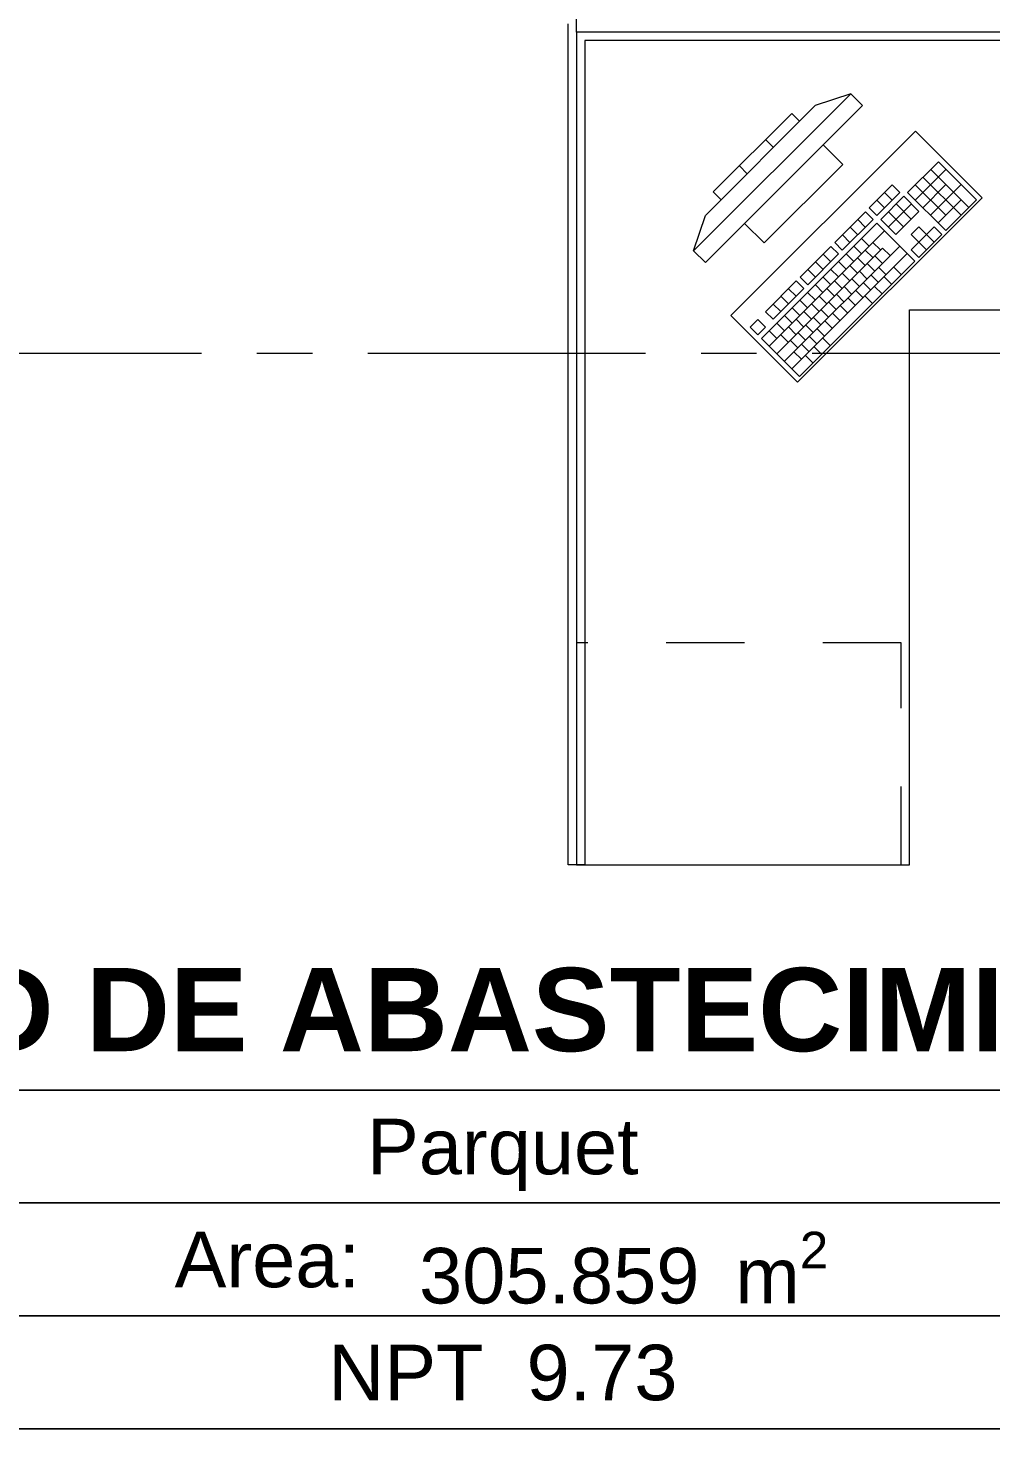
# Model space of a CAD drawing. Header units: inches. Extents: x -38 to 5698, y -33 to 92.
# Drawn here: x 220.254 to 221.989, y 32.468 to 34.992 of the extents above; entities that cross this region are included whole.
import ezdxf

# ---------------------------------------------------------------- set-up
doc = ezdxf.new("R2010")
doc.units = ezdxf.units.IN
doc.header["$MEASUREMENT"] = 0
doc.linetypes.add('Punto & Raya', pattern=[0.65, 0.5, -0.075, 0, -0.075])
doc.linetypes.add('Rayas', pattern=[0.282222, 0.141111, -0.141111])
for name, color, linetype in [('02 _ ARQ _ ZON _ Espacio.3D', 7, 'Continuous'), ('Interior - Mobiliario', 7, 'Continuous'), ('Marcador - Secciones', 251, 'Continuous')]:
    doc.layers.add(name, color=color, linetype=linetype)
doc.styles.add('Estilo_Generado_1', font='swisseb.ttf')
doc.styles.add('Estilo_Generado_7', font='swisse.ttf')

msp = doc.modelspace()

# ---------------------------------------------------------------- linework, layer by layer
at = {"layer": '02 _ ARQ _ ZON _ Espacio.3D', "color": 252, "linetype": 'Continuous', "lineweight": 13}
for p, q in [((223.0317, 33.0788), (219.1876, 33.0788)), ((219.1876, 33.0788), (223.0317, 33.0788)), ((223.0317, 32.8753), (219.1876, 32.8753)), ((219.1876, 32.8753), (223.0317, 32.8753)), ((223.0317, 32.6717), (219.1876, 32.6717)), ((219.1876, 32.6717), (223.0317, 32.6717)), ((219.1876, 32.4681), (223.0317, 32.4681)), ((223.0317, 32.4681), (219.1876, 32.4681))]:
    msp.add_line(p, q, dxfattribs=at)
at = {"layer": 'Interior - Mobiliario', "color": 175, "linetype": 'Continuous', "lineweight": 13}
for p, q in [((221.2271, 34.9697), (221.2271, 34.9997)), ((221.2271, 33.4847), (221.2271, 34.9697)), ((221.2571, 34.9697), (221.2571, 33.4847)), ((222.5421, 34.9697), (221.2571, 34.9697)), ((221.7361, 34.8736), (221.4532, 34.5908)), ((221.7361, 34.8736), (221.6724, 34.8524)), ((221.7573, 34.8524), (221.7361, 34.8736)), ((221.4744, 34.5696), (221.7573, 34.8524)), ((221.4744, 34.6544), (221.6724, 34.8524)), ((221.63, 34.8383), (221.4886, 34.6968)), ((221.6441, 34.8241), (221.63, 34.8383)), ((221.5027, 34.6827), (221.6441, 34.8241)), ((221.597, 34.777), (221.5829, 34.7911)), ((221.6866, 34.7817), (221.5451, 34.6403)), ((221.7219, 34.7463), (221.6866, 34.7817)), ((221.5499, 34.7298), (221.5357, 34.744)), ((221.5805, 34.6049), (221.7219, 34.7463)), ((221.894, 34.7513), (221.8386, 34.6959)), ((221.8523, 34.6822), (221.9077, 34.7376)), ((221.9487, 34.6689), (221.8802, 34.7375)), ((221.9626, 34.6827), (221.894, 34.7513)), ((221.8111, 34.7096), (221.7696, 34.668)), ((221.8248, 34.6959), (221.8111, 34.7096)), ((221.9073, 34.6549), (221.8525, 34.7098)), ((221.8661, 34.6685), (221.9076, 34.71)), ((221.9349, 34.6551), (221.8663, 34.7236)), ((221.8798, 34.6548), (221.9352, 34.7102)), ((221.4886, 34.6968), (221.5027, 34.6827)), ((221.7833, 34.6543), (221.8248, 34.6959)), ((221.7972, 34.6682), (221.7834, 34.6819)), ((221.8317, 34.689), (221.7902, 34.6475)), ((221.811, 34.682), (221.7973, 34.6957)), ((221.8591, 34.6616), (221.8317, 34.689)), ((221.8386, 34.6959), (221.9072, 34.6274)), ((221.8935, 34.6411), (221.935, 34.6826)), ((221.9072, 34.6274), (221.9626, 34.6827)), ((221.7627, 34.6611), (221.7073, 34.6057)), ((221.7764, 34.6474), (221.7627, 34.6611)), ((221.7696, 34.668), (221.7833, 34.6543)), ((221.8039, 34.6337), (221.8454, 34.6753)), ((221.8314, 34.6339), (221.804, 34.6613)), ((221.8176, 34.62), (221.8591, 34.6616)), ((221.8453, 34.6477), (221.8179, 34.6752)), ((221.4532, 34.5908), (221.4744, 34.6544)), ((221.5451, 34.6403), (221.5805, 34.6049)), ((221.7832, 34.6405), (221.5755, 34.4328)), ((221.721, 34.592), (221.7764, 34.6474)), ((221.7487, 34.6197), (221.735, 34.6334)), ((221.7625, 34.6335), (221.7488, 34.6473)), ((221.8518, 34.572), (221.7832, 34.6405)), ((221.7902, 34.6475), (221.8176, 34.62)), ((221.859, 34.634), (221.8452, 34.6202)), ((221.8727, 34.6203), (221.859, 34.634)), ((221.8866, 34.6341), (221.8727, 34.6203)), ((221.9003, 34.6204), (221.8866, 34.6341)), ((221.5892, 34.4191), (221.797, 34.6268)), ((221.7073, 34.6057), (221.721, 34.592)), ((221.7348, 34.6058), (221.7211, 34.6196)), ((221.7693, 34.5991), (221.7555, 34.6128)), ((221.7899, 34.5923), (221.7762, 34.606)), ((221.8589, 34.6065), (221.845, 34.5926)), ((221.8452, 34.6202), (221.8589, 34.6065)), ((221.8587, 34.5789), (221.9003, 34.6204)), ((221.8589, 34.6065), (221.8727, 34.6203)), ((221.8726, 34.5927), (221.8589, 34.6065)), ((221.8864, 34.6066), (221.8727, 34.6203)), ((221.4532, 34.5908), (221.4744, 34.5696)), ((221.603, 34.4054), (221.7934, 34.5958)), ((221.6167, 34.3917), (221.8244, 34.5994)), ((221.6304, 34.378), (221.8381, 34.5857)), ((221.7004, 34.5988), (221.645, 34.5434)), ((221.6587, 34.5297), (221.7141, 34.5851)), ((221.7002, 34.5712), (221.6865, 34.5849)), ((221.7141, 34.5851), (221.7004, 34.5988)), ((221.7416, 34.5714), (221.7278, 34.5851)), ((221.7554, 34.5853), (221.7417, 34.599)), ((221.776, 34.5785), (221.7623, 34.5922)), ((221.7932, 34.5682), (221.7795, 34.5819)), ((221.8071, 34.5821), (221.7934, 34.5958)), ((221.845, 34.5926), (221.8587, 34.5789)), ((221.6441, 34.3643), (221.8518, 34.572)), ((221.6725, 34.5435), (221.6588, 34.5572)), ((221.6864, 34.5574), (221.6727, 34.5711)), ((221.7139, 34.5437), (221.7002, 34.5574)), ((221.7277, 34.5576), (221.714, 34.5713)), ((221.7484, 34.5508), (221.7346, 34.5645)), ((221.7622, 34.5646), (221.7485, 34.5784)), ((221.7794, 34.5544), (221.7657, 34.5681)), ((221.8, 34.5476), (221.7863, 34.5613)), ((221.8276, 34.5477), (221.8139, 34.5614)), ((221.638, 34.5365), (221.5827, 34.4811)), ((221.6518, 34.5228), (221.638, 34.5365)), ((221.645, 34.5434), (221.6587, 34.5297)), ((221.6862, 34.516), (221.6725, 34.5298)), ((221.7, 34.5299), (221.6863, 34.5436)), ((221.7207, 34.5231), (221.7069, 34.5368)), ((221.7345, 34.5369), (221.7208, 34.5507)), ((221.7517, 34.5267), (221.738, 34.5404)), ((221.7655, 34.5405), (221.7518, 34.5543)), ((221.7723, 34.5199), (221.7586, 34.5336)), ((221.7862, 34.5338), (221.7725, 34.5475)), ((221.8103, 34.5304), (221.7966, 34.5441)), ((221.5964, 34.4674), (221.6518, 34.5228)), ((221.6241, 34.4951), (221.6103, 34.5088)), ((221.6379, 34.5089), (221.6242, 34.5226)), ((221.6723, 34.5022), (221.6586, 34.5159)), ((221.693, 34.4954), (221.6792, 34.5091)), ((221.7068, 34.5093), (221.6931, 34.523)), ((221.724, 34.499), (221.7103, 34.5127)), ((221.7378, 34.5128), (221.7241, 34.5266)), ((221.7446, 34.4922), (221.7309, 34.5059)), ((221.7585, 34.5061), (221.7448, 34.5198)), ((221.7756, 34.4958), (221.7619, 34.5095)), ((221.793, 34.5131), (221.7792, 34.5268)), ((221.5827, 34.4811), (221.5964, 34.4674)), ((221.6102, 34.4812), (221.5965, 34.4949)), ((221.6446, 34.4745), (221.6309, 34.4882)), ((221.6585, 34.4883), (221.6448, 34.5021)), ((221.6653, 34.4677), (221.6516, 34.4814)), ((221.6791, 34.4816), (221.6654, 34.4953)), ((221.6963, 34.4713), (221.6826, 34.485)), ((221.7101, 34.4852), (221.6964, 34.4989)), ((221.7308, 34.4784), (221.7171, 34.4921)), ((221.5688, 34.4672), (221.555, 34.4534)), ((221.5825, 34.4535), (221.5688, 34.4672)), ((221.6169, 34.4468), (221.6032, 34.4605)), ((221.6308, 34.4607), (221.6171, 34.4744)), ((221.6514, 34.4539), (221.6377, 34.4676)), ((221.6686, 34.4436), (221.6549, 34.4573)), ((221.6824, 34.4575), (221.6687, 34.4712)), ((221.7031, 34.4507), (221.6894, 34.4644)), ((221.7169, 34.4645), (221.7032, 34.4782)), ((221.555, 34.4534), (221.5687, 34.4397)), ((221.5687, 34.4397), (221.5825, 34.4535)), ((221.5755, 34.4328), (221.6441, 34.3643)), ((221.6031, 34.433), (221.5894, 34.4467)), ((221.6237, 34.4262), (221.61, 34.4399)), ((221.6376, 34.44), (221.6239, 34.4537)), ((221.6409, 34.4159), (221.6272, 34.4296)), ((221.6547, 34.4298), (221.641, 34.4435)), ((221.6754, 34.423), (221.6617, 34.4367)), ((221.6892, 34.4368), (221.6755, 34.4505)), ((221.6995, 34.4196), (221.6858, 34.4334)), ((221.6477, 34.3953), (221.634, 34.409)), ((221.6615, 34.4091), (221.6478, 34.4228)), ((221.6839, 34.4041), (221.6702, 34.4178)), ((221.6683, 34.3885), (221.6546, 34.4022)), ((221.2571, 33.4847), (221.2271, 33.4847))]:
    msp.add_line(p, q, dxfattribs=at)
at = {"layer": 'Interior - Mobiliario', "color": 175, "linetype": 'Rayas', "lineweight": 13}
for p, q in [((221.8271, 33.8847), (221.2421, 33.8847)), ((221.8271, 33.4847), (221.8271, 33.8847))]:
    msp.add_line(p, q, dxfattribs=at)
at = {"layer": 'Interior - Mobiliario', "color": 175, "linetype": 'Continuous', "lineweight": 13, "flags": 128}
for points in [[(221.2421, 34.9847), (221.2421, 36.4847), (221.8421, 36.4847), (221.8421, 35.4847), (222.5421, 35.4847), (222.5421, 34.9847)], [(221.2421, 34.9847), (221.2421, 33.4847), (221.8421, 33.4847), (221.8421, 34.4847), (222.5421, 34.4847), (222.5421, 34.9847)], [(221.5204, 34.4741), (221.6406, 34.3539), (221.9729, 34.6862), (221.8527, 34.8064)]]:
    msp.add_lwpolyline(points, close=True, dxfattribs=at)
at = {"layer": 'Marcador - Secciones', "color": 251, "linetype": 'Punto & Raya', "lineweight": 13}
msp.add_line((189.6667, 34.4067), (240.9403, 34.4067), dxfattribs=at)

# ---------------------------------------------------------------- texts
at = {"layer": '02 _ ARQ _ ZON _ Espacio.3D', "color": 252, "lineweight": 25, "attachment_point": 2}
for s, insert, char_height, style in [('\\A1;{\\pqc;\\pt0;\\fSwis721 Ex BT|b1|i0|c0|p34;UNIDAD DE ABASTECIMIENTOS}', (221.1097, 33.2988), 0.15, 'Estilo_Generado_1'), ('\\A1;{\\pqc;\\pt0;\\fSwis721 Ex BT|b0|i0|c238|p34;Parquet}', (221.1097, 33.027), 0.1, 'Estilo_Generado_7'), ('\\A1;{\\pqc;\\pt0;\\fSwis721 Ex BT|b0|i0|c238|p34;Area: }', (220.6854, 32.8235), 0.1, 'Estilo_Generado_7'), ('\\A1;{\\pqc;\\pt0,0.3;\\fSwis721 Ex BT|b0|i0|c238|p34;305.859\\fSwis721 Ex BT|b0|i0|c238|p34;\\A1{\\H.66x;\\S^  ;}\\fSwis721 Ex BT|b0|i0|c238|p34; m\\fSwis721 Ex BT|b0|i0|c238|p34;\\A1{\\H.66x;\\S2^  ;}}', (221.3273, 32.8235), 0.1, 'Estilo_Generado_7'), ('\\A1;{\\pqc;\\pt0;\\fSwis721 Ex BT|b0|i0|c238|p34;NPT  9.73}', (221.1097, 32.6199), 0.1, 'Estilo_Generado_7')]:
    msp.add_mtext(s, dxfattribs=dict(at, insert=insert, char_height=char_height, style=style))

doc.saveas('drawing.dxf')
